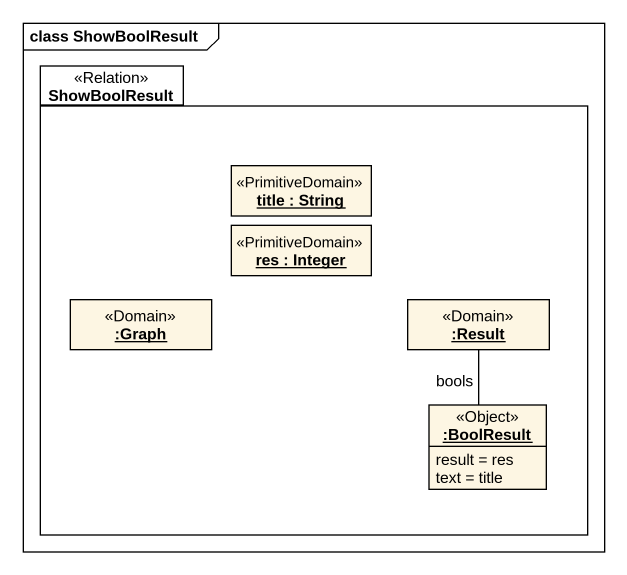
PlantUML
@startuml
mainframe class ShowBoolResult
hide circle
hide empty members
package ShowBoolResult <<Relation>> {
  object "title : String" as title_ <<PrimitiveDomain>>
  object "res : Integer" as res <<PrimitiveDomain>>
  object ":Graph" as Graph <<Domain>>
  object ":Result" as Result <<Domain>>
  object ":BoolResult" as BoolResult <<Object>> {
    result = res
    text = title
  }
}
Result -- BoolResult : bools
@enduml
